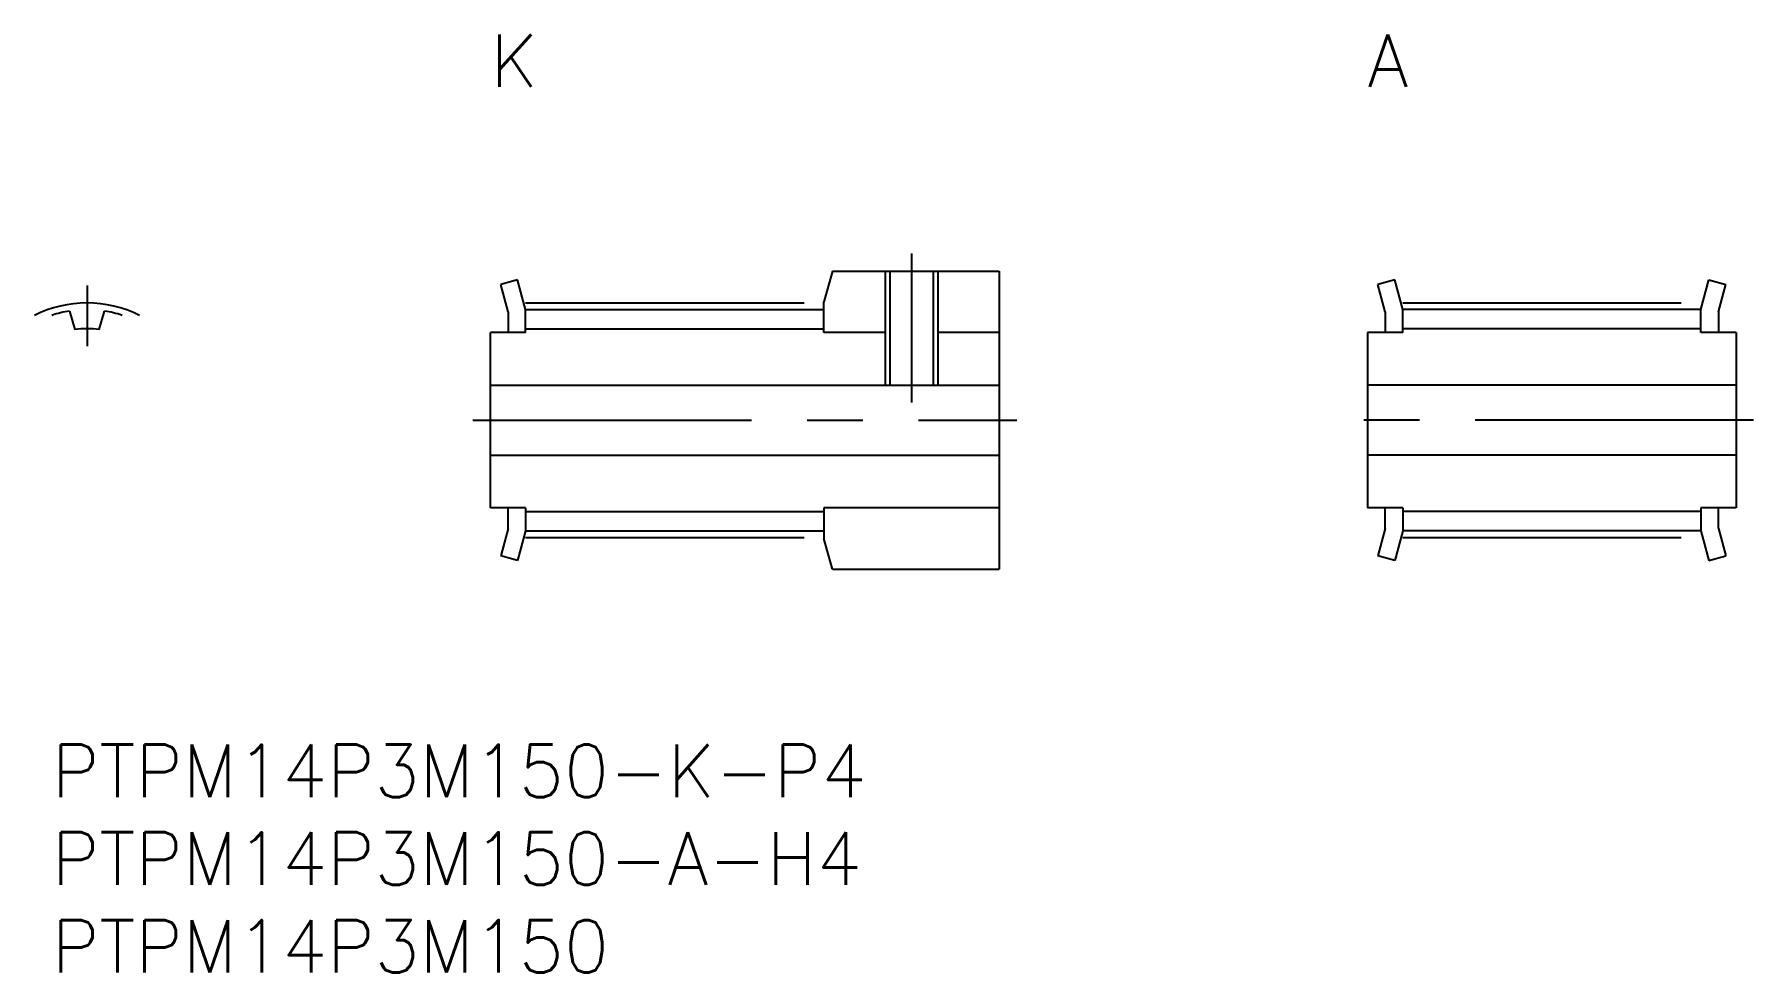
# Model space of a CAD drawing. Extents: x -1 to 97, y -13 to 40.5.
import ezdxf

# ---------------------------------------------------------------- set-up
doc = ezdxf.new("R2010")
doc.units = 0
doc.header["$LTSCALE"] = 0.5
doc.linetypes.add('CENTER', pattern=[50.8, 31.75, -6.35, 6.35, -6.35])
for name, color, linetype in [('MSM_CENTER', 1, 'CENTER'), ('MSM_CONTINUOUS', 7, 'CONTINUOUS'), ('MSM_NARROW', 5, 'CONTINUOUS'), ('MSM_PART_NUMBER', 7, 'CONTINUOUS')]:
    doc.layers.add(name, color=color, linetype=linetype)
doc.styles.get("Standard").update_dxf_attribs({"font": 'txt.shx', "height": 3, "bigfont": 'bigfont.shx'})

# ---------------------------------------------------------------- blocks, each defined once
blk = doc.blocks.new('*U97')
at = {"layer": 'MSM_PART_NUMBER'}
blk.add_text('PTPM14P3M150-K-P4', height=3, dxfattribs=at).set_placement((0, -3))
blk = doc.blocks.new('*U98')
at = {"layer": 'MSM_PART_NUMBER'}
blk.add_text('PTPM14P3M150-A-H4', height=3, dxfattribs=at).set_placement((0, -8))
blk = doc.blocks.new('*U99')
at = {"layer": 'MSM_PART_NUMBER'}
blk.add_text('PTPM14P3M150', height=3, dxfattribs=at).set_placement((0, -13))
blk = doc.blocks.new('*U100')
at = {"layer": 'MSM_PART_NUMBER'}
blk.add_text('K', height=3, dxfattribs=at).set_placement((25, 37.5))
blk = doc.blocks.new('*U101')
at = {"layer": 'MSM_PART_NUMBER'}
blk.add_text('A', height=3, dxfattribs=at).set_placement((75, 37.5))

msp = doc.modelspace()

# ---------------------------------------------------------------- linework, layer by layer
at = {"layer": 'MSM_CENTER'}
for p, q in [((49, 28), (49, 19.5)), ((2, 26.185), (2, 22.715)), ((27, 25.185), (44, 25.185)), ((77, 25.185), (94, 25.185)), ((24, 18.5), (55, 18.5)), ((97, 18.5), (74, 18.5)), ((27, 11.815), (44, 11.815)), ((77, 11.815), (94, 11.815))]:
    msp.add_line(p, q, dxfattribs=at)
msp.add_arc((2, 18.5), 6.685, 63.33547, 116.66453, dxfattribs=at)
at = {"layer": 'MSM_CONTINUOUS'}
for p, q in [((26.546, 26.5), (25.58, 26.241)), ((27, 24.805), (26.546, 26.5)), ((44.5, 27), (44, 25.25)), ((44.5, 27), (54, 27)), ((47.77, 27), (47.77, 20.5)), ((50.229, 27), (50.229, 20.5)), ((54, 27), (54, 10)), ((76.546, 26.5), (75.58, 26.241)), ((77, 24.805), (76.546, 26.5)), ((94, 24.805), (94.454, 26.5)), ((94.454, 26.5), (95.42, 26.241)), ((26, 24.673), (25.58, 26.241)), ((76, 24.673), (75.58, 26.241)), ((95, 24.673), (95.42, 26.241)), ((1, 24.725), (1.302, 23.668)), ((2.698, 23.668), (3, 24.725)), ((26, 24.673), (26, 23.5)), ((27, 24.805), (44, 24.805)), ((27, 23.5), (27, 24.805)), ((44, 23.5), (44, 25.25)), ((76, 24.673), (76, 23.5)), ((94, 24.805), (77, 24.805)), ((77, 23.5), (77, 24.805)), ((94, 23.5), (94, 24.805)), ((95, 24.673), (95, 23.5)), ((27, 23.715), (44, 23.715)), ((94, 23.715), (77, 23.715)), ((25, 13.5), (25, 23.5)), ((27, 23.5), (25, 23.5)), ((47.5, 23.5), (44, 23.5)), ((54, 23.5), (50.5, 23.5)), ((75, 23.5), (75, 13.5)), ((77, 23.5), (75, 23.5)), ((96, 23.5), (94, 23.5)), ((96, 23.5), (96, 13.5)), ((25, 20.5), (54, 20.5)), ((96, 20.5), (75, 20.5)), ((25, 16.5), (54, 16.5)), ((96, 16.5), (75, 16.5)), ((27, 13.5), (25, 13.5)), ((26, 12.327), (26, 13.5)), ((27, 13.5), (27, 12.195)), ((27, 13.285), (44, 13.285)), ((44, 13.5), (44, 11.75)), ((54, 13.5), (44, 13.5)), ((77, 13.5), (75, 13.5)), ((76, 12.327), (76, 13.5)), ((77, 13.5), (77, 12.195)), ((94, 13.285), (77, 13.285)), ((96, 13.5), (94, 13.5)), ((94, 13.5), (94, 12.195)), ((95, 12.327), (95, 13.5)), ((26, 12.327), (25.58, 10.759)), ((27, 12.195), (26.546, 10.5)), ((27, 12.195), (44, 12.195)), ((76, 12.327), (75.58, 10.759)), ((77, 12.195), (76.546, 10.5)), ((94, 12.195), (77, 12.195)), ((94, 12.195), (94.454, 10.5)), ((95, 12.327), (95.42, 10.759)), ((44.5, 10), (44, 11.75)), ((26.546, 10.5), (25.58, 10.759)), ((44.5, 10), (54, 10)), ((76.546, 10.5), (75.58, 10.759)), ((94.454, 10.5), (95.42, 10.759))]:
    msp.add_line(p, q, dxfattribs=at)
for radius, start, end in [(6.305, 99.12589, 108.49419), (6.305, 71.50581, 80.87411), (5.215, 82.31028, 97.68972)]:
    msp.add_arc((2, 18.5), radius, start, end, dxfattribs=at)
at = {"layer": 'MSM_NARROW'}
for p, q in [((47.5, 27), (47.5, 20.5)), ((50.5, 27), (50.5, 20.5))]:
    msp.add_line(p, q, dxfattribs=at)

# ---------------------------------------------------------------- block references
at = {"layer": 'MSM_CONTINUOUS'}
for name in ['*U100', '*U101', '*U97', '*U98', '*U99']:
    msp.add_blockref(name, (0, 0), dxfattribs=at)

doc.saveas('drawing.dxf')
